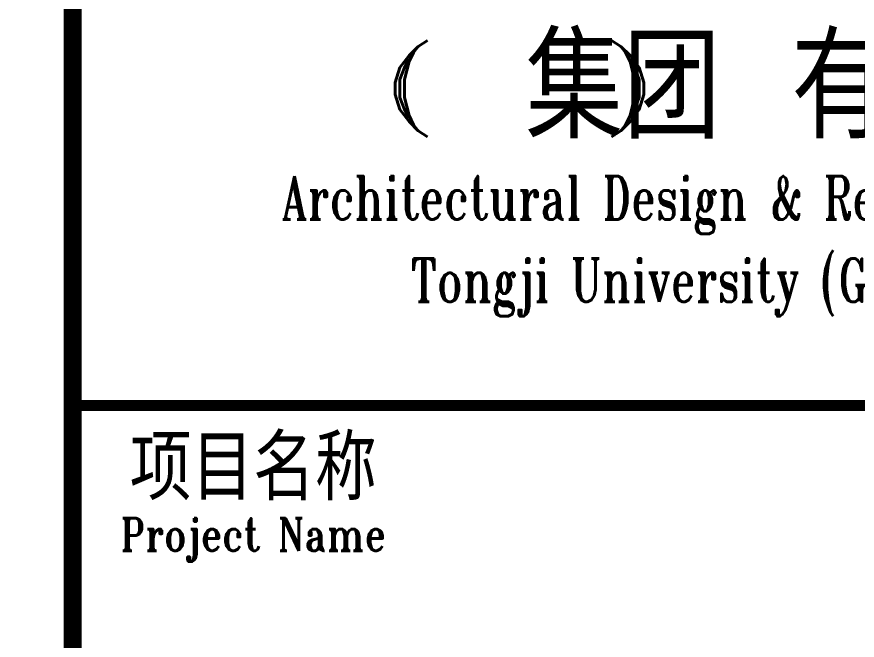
# Model space of a CAD drawing. Extents: x -345393 to -54719, y 203828 to 476815.
# Drawn here: x -186503 to -181848, y 440938 to 444393 of the extents above; entities that cross this region are included whole.
import ezdxf
from ezdxf.enums import TextEntityAlignment as Align

# ---------------------------------------------------------------- set-up
doc = ezdxf.new("R2010")
doc.units = 0
doc.header["$LTSCALE"] = 1000
doc.header["$MEASUREMENT"] = 0
doc.layers.get('0').update_dxf_attribs({"color": 252, "linetype": 'CONTINUOUS'})
doc.layers.get('Defpoints').update_dxf_attribs({"color": 252, "linetype": 'CONTINUOUS'})
doc.layers.add('图框', color=252, linetype='CONTINUOUS')
doc.styles.add('TKZ1_tjhts.shx', font='tjromant.shx', dxfattribs={"bigfont": 'tjhts.shx'})
doc.styles.add('TKZ2_tjkts.shx', font='tjromant.shx', dxfattribs={"bigfont": 'tjkts.shx'})

# ---------------------------------------------------------------- blocks, each defined once
blk = doc.blocks.new('TJAD_TK_LOGO')
at = {"layer": '图框', "style": 'TKZ1_tjhts.shx'}
blk.add_text(' 集团 有限公司', height=0.25884, dxfattribs=at).set_placement((0.6594, -0.8031), align=Align.MIDDLE_CENTER)
at = {"layer": '图框', "style": 'TKZ1_tjhts.shx', "width": 1.7}
blk.add_text('(  )', height=0.15893, dxfattribs=at).set_placement((-0.44, -0.8747))
at = {"layer": '图框', "style": 'TKZ1_tjhts.shx', "width": 0.7}
for s, p in [('Architectural Design & Research Institute of', (0.6, -1.0814)), ('Tongji University (Group) Co.,Ltd.', (0.6, -1.2887))]:
    blk.add_text(s, height=0.108983, dxfattribs=at).set_placement(p, align=Align.MIDDLE_CENTER)

msp = doc.modelspace()

# ---------------------------------------------------------------- linework, layer by layer
at = {"const_width": 100}
msp.add_lwpolyline([(-186192.68459, 469239.01057), (-186192.68459, 411839.01079)], dxfattribs=at)
at = {"layer": 'Defpoints'}
msp.add_lwpolyline([(-258792.68459, 469239.01057), (-186192.68459, 469239.01057), (-186192.68459, 411839.01057), (-258792.68459, 411839.01057)], close=True, dxfattribs=at)
msp.add_lwpolyline([(-258792.68459, 469239.01057), (-186192.68459, 469239.01057), (-186192.68459, 411839.01057), (-258792.68459, 411839.01057)], close=True, dxfattribs=at)
at = {"layer": '图框', "const_width": 60}
msp.add_lwpolyline([(-186192.68459, 442239.01057), (-178192.68459, 442239.01057)], dxfattribs=at)

# ---------------------------------------------------------------- block references
at = {"color": 1, "xscale": 2202.171320475987, "yscale": 2202.171320475987, "zscale": 2202.171320475958}
msp.add_blockref('TJAD_TK_LOGO', (-183513.98738, 445771.61681), dxfattribs=at)

# ---------------------------------------------------------------- texts
at = {"style": 'TKZ2_tjkts.shx'}
msp.add_text('项目名称', height=360, dxfattribs=at).set_placement((-185192.68459, 441893.76301), align=Align.MIDDLE_CENTER)
at = {"style": 'TKZ2_tjkts.shx', "width": 0.8}
msp.add_text('Project Name', height=180, dxfattribs=at).set_placement((-185192.68459, 441523.78864), align=Align.MIDDLE_CENTER)

doc.saveas('drawing.dxf')
